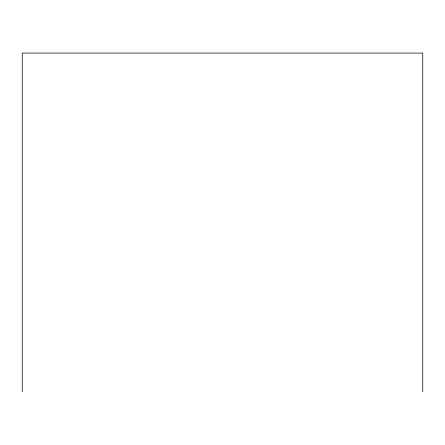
<?xml version="1.0" encoding="UTF-8"?>
<svg xmlns="http://www.w3.org/2000/svg" width="445" height="445" viewBox="0 0 445 445"><rect width="100%" height="100%" fill="white"/><g stroke="black" fill="none" stroke-linecap="round" stroke-linejoin="round"><path stroke-width="0.67" d="M422.75 391.917L422.75 53.083L22.25 53.083L22.25 391.917"/></g></svg>
